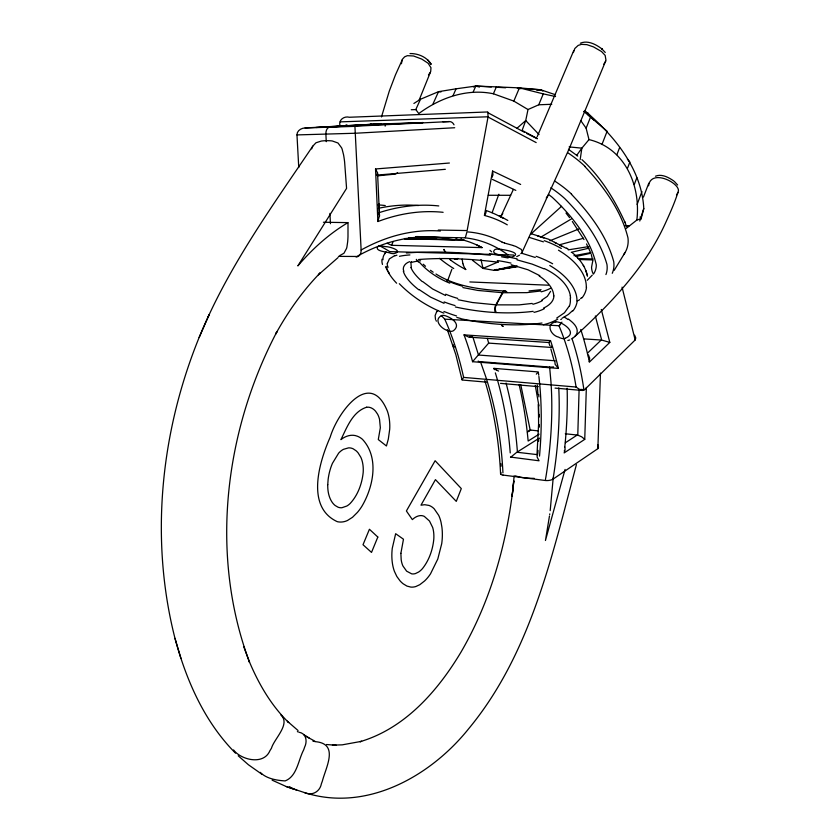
<?xml version="1.0" encoding="UTF-8"?>
<svg xmlns="http://www.w3.org/2000/svg" width="840" height="840" viewBox="0 0 840 840"><rect width="100%" height="100%" fill="white"/><g stroke="black" fill="none" stroke-linecap="round" stroke-linejoin="round"><path stroke-width="1.26" d="M528.224 431.351L530.187 430.059A5.093 4.053 57.7 0 1 530.722 430.08L538.367 430.899M626.094 228.533L636.856 220.048C640.93 185.766 625.097 148.208 588.998 139.597L586.121 128.184L580.818 120.698M462.147 259.172L462.808 263.351M564.911 447.08L565.1 449.788L564.154 452.918L584.745 439.362L581.721 436.832L577.784 435.141L579.096 389.676M584.745 439.362L586.351 387.44M558.768 387.891A272.265 143.084 -74.2 0 1 553.025 479.147L597.86 448.665L600.464 373.096M340.095 126.011C338.069 120.067 344.148 115.784 349.335 117.254L487.368 111.972M443.121 212.31A290.346 193.347 -78.8 0 0 383.093 219.671L377.874 221.529L379.481 215.702L377.57 172.966L375.532 168.966L449.4 163.023M379.481 216.332L378.935 203.7M553.192 478.013L550.19 510.647M639.765 221.025L643.787 208.572C641.75 168.746 613.998 135.366 584.755 110.754M536.991 454.724L538.598 424.053L538.419 404.009M514.143 475.913L512.159 496.209L513.828 480.806C507.665 540.561 491.358 599.97 461.003 652.102C437.703 691.037 404.954 728.448 360.024 741.71L361.641 741.321L342.216 744.849L332.419 745.133L336.168 745.269L326.487 744.524M553.959 295.858C553.749 301.802 548.52 305.823 543.543 308.07M387.387 263.435L389.372 258.909L394.558 255.685M564.428 450.356L564.344 451.112M573.384 52.511L574.823 48.51L578.172 45.402L581.469 44.352L586.919 44.657L593.534 46.914L601.545 51.545L605.147 55.377L605.986 60.27L569.058 149.037L522.354 251.738L521.325 249.417L515.97 246.519A19.561 6.311 12.9 0 0 513.23 245.564M549.759 513.891L549.665 514.605M549.465 516.043L545.444 540.498L565.078 469.434M580.167 159.642L581.857 148.166L588.998 139.597M438.291 230.055L467.135 230.57L488.03 117.012L487.882 112.077M545.549 479.126L545.454 479.682M507.297 224.837A287.081 162.183 -75.8 0 0 487.841 216.405L484.407 215.428L492.597 171.055L520.653 184.453M551.775 104.276L538.745 104.79L528.003 109.526L525.725 120.551L522.134 130.379M572.586 338.32L574.78 336.567C610.355 303.923 644.847 268.191 665.196 223.713C670.089 212.951 675.056 202.041 678.457 190.712C678.489 188.685 677.25 186.91 675.864 185.535C669.459 178.49 650.444 171.811 648.575 185.777M576.419 464.636C551.933 556.353 530.681 653.888 468.615 728.805C430.458 776.412 366.334 812.5 304.542 792.603L286.262 786.545L272.149 780.171M643.787 208.572L640.973 219.356L640.07 216.93M381.476 116.939L389.256 91.192L395.451 74.907L402.633 58.989L404.607 56.847L407.337 55.682L413.553 55.986L421.743 59.073L428.148 63.263L430.973 67.736L430.7 71.495L418.971 100.485M385.151 126.147L385.781 123.795L423.034 122.577L331.59 126.819L385.781 123.795M393.173 241.521L391.608 245.249M410.918 262.584L411.306 267.603M550.599 291.344L547.355 296.342L541.769 300.153M492.125 212.667L498.844 194.24M648.784 183.236L643.45 197.064M447.468 281.127L451.889 269.252M637.119 204.456L641.949 191.52M634.263 184.569L636.846 177.691M627.627 167.958L629.885 162.015L627.365 159.075M616.907 154.644L619.584 147.683M347.812 222.737C328.755 234.003 312.218 249.144 297.854 265.902L346.574 188.381L344.62 162.026A80.483 60.154 83.5 0 0 343.57 154.822L342.163 149.278A16.968 12.978 84.5 0 0 341.607 147.84L337.995 143.01L332.22 140.952A60.848 46.651 82.5 0 0 327.169 140.7L325.269 140.732A65.72 50.368 82.3 0 0 321.29 141.067L315.977 142.769L312.753 146.191C271.625 207.029 228.144 267.215 199.983 335.506L199.143 337.449C160.66 431.991 149.646 538.997 174.993 638.379L180.936 658.392M402.139 59.924L401.436 63.746M601.933 144.532L607.142 131.229L583.737 111.405M586.121 128.184L590.478 117.233M573.783 50.526L537.149 136.763M462.126 379.669L463.628 377.401L576.041 387.03L580.482 390.002L583.957 390.191A267.372 165.134 -77.5 0 0 572.282 339.56M538.745 104.79L543.28 93.88L555.555 96.548M528.003 109.526L513.828 101.094L519.435 87.874L540.687 89.764L555.481 94.752M411.264 109.736L415.79 109.578L418.782 113.568C440.013 97.86 466.904 88.2 493.395 93.776L496.377 86.877L519.435 87.874L543.28 93.88M473.214 91.959L475.786 86.079L496.377 86.877M199.143 337.449L209.108 314.8L208.152 316.901M453.075 95.582L456.078 88.809L475.786 86.079L491.369 86.961M432.789 104.423L438.512 91.675L456.078 88.809M415.79 109.578L420.483 99.257L438.512 91.675L440.979 91.948M513.366 189.43L500.703 216.919M569.321 305.959L564.47 312.764L556.658 318.108M678.122 192.402L676.494 194.88M605.672 61.257L603.792 64.187M312.753 146.191L311.808 148.481A16.916 12.894 84.4 0 0 311.693 148.89M554.831 360.906L555.114 364.308L558.39 368.413L472.574 361.704A251.654 155.053 -81.6 0 0 464.037 334.887L550.515 340.599A262.952 149.037 -81.8 0 1 558.39 368.413M430.29 72.45L428.484 74.865M522.322 251.8L521.514 252.714M614.208 270.365L624.855 252.84M411.096 262.227L411.548 261.555M436.685 311.693L435.11 315.588L435.519 319.421M500.598 216.804L502.793 213.539M561.908 322.171L559.818 324.986M546.263 197.978L548.53 194.796M576.555 155.589L581.857 148.166L569.142 146.895M389.613 251.612L513.681 255.014M389.624 251.591L389.634 251.57A250.982 153.647 -88.2 0 0 380.173 246.12M385.024 253.071L386.064 251.811M472.574 361.704L478.275 355.016L554.925 360.749M559.209 325.752L444.759 319.169L441.231 315.462M559.303 325.637L559.745 325.08M550.484 340.631L549.055 342.3M484.502 215.323L485.94 212.898L485.94 210.924M536.298 374.136L538.335 371.942L493.92 368.372L494.33 369.653M552.027 347.487L488.67 343.108L478.443 354.837L472.983 337.365M510.542 457.37L516.831 452.235L537.264 454.629L537.096 457.023L539.07 460.793L510.521 457.076M574.78 336.567L576.387 334.509A18.354 11.34 28.9 0 0 577.059 332.881C578.277 326.918 572.691 322.256 568.397 319.074M580.566 298.673L581.511 297.675M572.46 310.748L568.449 314.391L562.118 318.234M587.234 280.308L592.231 275.173M580.661 389.372L584.567 389.707L635.166 339.959L635.764 337.964L634.62 335.192M491.841 177.544L492.975 174.878L492.597 171.055M601.293 309.467L609.808 342.394L589.344 362.166L589.649 358.071L588.452 355.026M587.538 353.115L601.22 340.022L584.377 338.93M530.607 234.287L561.561 206.315M516.968 128.299L525.725 120.551L539.038 134.568M578.466 300.584L579.548 299.649M472.269 336.546L468.731 337.092L464.037 334.887M465.308 237.72L466.967 231.861A267.824 151.074 -75.8 0 1 502.772 242.466M338.1 257.544L318.392 274.796L320.271 272.822C302.568 290.955 287.942 311.871 275.688 334.005L276.99 331.58C224.353 431.613 209.486 555.167 249.491 662.141L249.06 660.965C258.478 683.592 271.068 705.337 288.697 722.578L287.332 721.214L298.053 730.527M597.901 448.634L598.5 447.185L597.912 444.854M565.404 442.733L577.216 435.046A5.208 4.221 55.8 0 1 577.784 435.141M413.889 103.467L420.483 99.257M539.396 438.07L517.409 451.92A263.529 166.173 -87.8 0 0 506.079 383.082M539.091 434.175L528.15 441.031A288.981 182.606 -87.8 0 0 519.078 384.457M527.415 432.117L530.722 430.08M541.034 237.017L571.462 218.894M519.466 255.192L516.694 256.662M397.582 172.788L395.356 174.09L377.643 175.822M338.405 256.378L356.864 256.473M357.452 256.147L357.913 255.885A264.191 176.788 -78.7 0 1 440.444 237.562L453.526 239.704L404.407 238.623M377.832 246.572C374.136 251.58 388.091 251.759 390.947 253.365A6.804 1.974 14.8 0 0 394.128 253.607C404.145 250.982 388.931 246.351 385.56 246.656A8.053 1.827 11.9 0 0 378.756 246.131M377.874 124.814L380.247 123.68M376.73 175.014L377.58 173.019M560.742 319.526L561.509 319.158M498.11 261.986L483.011 268.411L472.511 260.305M409.794 261.639C405.699 262.815 401.793 266.889 403.82 271.383M549.896 240.776L578.875 228.931M580.335 43.218C587.969 39.91 596.452 44.657 602.427 49.298L601.514 48.552L605.262 52.468M565.257 338.226C577.248 333.375 565.551 324.408 559.104 322.361A6.752 4.147 30.1 0 0 555.797 321.888M496.524 269.409L494.12 270.365L483.011 268.411L480.995 259.591M473.424 86.972L475.786 86.079L479.493 87.045M441.651 315.588C432.726 319.967 441.956 329.627 448.287 330.687M655.473 176.201C661.742 173.628 668.451 177.345 673.533 180.799M636.856 220.048L639.901 219.061M339.854 255.539L343.969 253.228L346.542 248.43A19.961 15.319 80.9 0 0 346.931 246.897L347.676 241.721A77.627 58.244 81.2 0 0 347.991 236.418L348.002 222.621L323.411 222.254M567.84 340.494L569.667 339.969M559.545 244.766L583.485 238.277M626.325 226.643L628.845 225.96L625.044 225.645M378.368 246.372L379.019 246.225M514.353 265.629L494.12 270.365L517.251 266.711M571.274 252.304L588.987 248.157M576.051 256.526L591.119 253.176M366.639 407.221C352.527 411.684 346.899 427.57 340.925 439.635C345.44 435.96 351.781 433.913 357.399 436.233A38.693 23.614 -82 0 1 362.439 439.31C379.365 457.454 373.485 486.696 361.925 506.237A50.579 31.08 -82 0 1 357.452 512.369L352.517 517.283L347.466 520.495A37.58 22.995 -81.7 0 1 342.332 521.955A38.735 23.699 -81.7 0 1 337.26 521.661C305.267 506.898 319.483 461.401 330.225 437.062C337.439 412.892 369.894 367.962 387.408 411.201A33.128 19.971 -83.4 0 1 389.393 419.79A33.012 19.898 -83.4 0 1 389.707 429.209L388.322 439.1L386.431 445.977L378.284 439.562L380.342 427.76L379.544 419.412A20.8 12.558 -83.4 0 0 377.57 414.141L375.617 411.296A27.027 16.349 -83.3 0 0 374.105 409.752A24.36 14.732 -83.4 0 0 366.639 407.201M410.015 53.56C417.953 53.351 427.014 57.057 430.983 64.207L430.059 62.433M540.519 290.997L526.774 292.645L502.834 292.75A5.523 3.098 -89.1 0 1 506.888 292.026M532.182 303.429L519.078 304.889L496.241 304.857L502.866 292.75L477.907 290.441L462.851 287.564M517.293 266.102L494.12 270.365L516.957 266.406M573.962 255.696L590.709 252.62M533.148 311.356C507.014 314.528 481.058 312.564 455.354 306.968M542.01 323.032C514.972 326.802 487.169 324.345 460.572 318.654M536.907 90.363L540.687 89.764L542.84 91.088M568.207 249.869L588.703 246.603M541.086 289.685L529.053 290.923M555.807 321.909C545.244 323.778 550.904 335.528 558.6 337.124A7.938 5.25 33.8 0 0 565.404 338.425M418.562 259.518C445.053 257.428 471.818 258.93 498.162 262.206M406.392 252.987C434.364 250.908 462.546 252.494 490.434 255.213M376.961 175.109L445.337 169.312M298.756 167.517L296.971 134.915C296.835 130.694 301.308 128.037 305.109 127.953L380.961 123.805L315.882 127.502M454.703 127.743L355.645 133.234L296.971 134.915M534.303 478.38L528.003 478.212A49.686 16.779 -5.2 0 1 524.391 477.824L523.551 477.719A46.043 15.572 -5.2 0 1 519.298 477.057L515.267 475.829M354.133 126.273L449.306 121.569A6.363 5.145 87.5 0 1 454.01 124.814M305.109 127.953L354.795 126.367M340.263 121.863L488.072 116.781M442.858 121.779L449.306 121.569M488.313 195.269L510.626 195.3M415.601 236.796L465.034 237.846A261.135 147.913 -75.6 0 1 508.001 254.929M408.776 237.825L435.719 238.403L431.403 237.689A261.198 170.436 -79.5 0 0 416.472 236.544M404.765 238.518L462.242 239.789A262.952 149.037 -81.8 0 1 482.076 247.611L391.556 245.311A251.654 155.053 -81.6 0 0 387.072 243.233M404.901 238.822L464.405 240.146M577.71 258.521L593.176 258.983M580.041 259.55L592.62 259.928M469.833 281.946L548.425 285.201M497.858 87.329L505.638 87.77M517.325 88.431L521.22 88.652M527.709 89.019L540.687 89.764M469.392 337.187L548.835 342.51L549.812 345.597M504.567 291.007C480.974 289.685 456.425 286.829 435.96 273.998M486.507 382.147L462.094 380.006L455.826 354.627L447.332 329.711M500.556 383.366L538.377 386.663M555.051 388.101L582.74 390.495M435.719 238.403L432.495 237.689M565.288 433.766L577.216 435.046M503.034 475.072L545.317 480.501A5.659 1.974 -5.1 0 0 552.951 479.136M501.186 249.407C503.769 249.627 523.268 252.809 512.211 256.925A7.182 2.205 13.4 0 1 509.114 256.988C506.741 255.717 488.744 254.825 494.959 249.522A8.495 2.069 10.5 0 1 501.113 249.302M501.438 256.778L508.127 257.954M482.076 247.611L476.868 244.934M511.14 264.716L528.056 269.798L539.816 275.667M517.02 259.854L532.119 264.096L543.879 268.79M304.542 792.603C312.007 796.183 319.998 791.711 321.416 783.668A76.996 58.621 -71.5 0 0 322.381 781.011C326.046 766.909 339.423 743.369 314.811 741.615M312.931 741.132L313.887 741.374M504.494 243.065L513.293 245.522M530.733 233.583L548.573 239.222L566.611 248.514M458.042 299.733L472.406 302.516L496.209 304.857A5.544 3.129 -88.8 0 0 496.219 312.554M521.724 253.25L535.28 257.471M529.41 237.447L543.428 241.847M537.18 138.695L526.754 133.508M537.274 235.788L543.952 238.004M297.392 731.619L298.326 731.945M286.262 786.545L293.612 789.149M297.056 790.367L290.798 787.542M493.395 93.776L513.828 101.094M444.087 303.314L430.594 297.139L419.213 289.653M299.24 732.28C306.453 733.603 307.451 741.594 304.574 747.243A78.487 57.971 -57.9 0 1 303.66 749.91C298.221 760.085 297.129 776.307 285.117 780.917C276.57 780.402 266.416 778.712 260.243 772.359M584.22 111.647L587.864 113.117L593.744 119.963M443.856 313.142C427.235 306.464 411.8 296.604 399.326 283.7M449.778 283.154C438.386 278.576 427.822 271.698 419.643 262.479M445.589 295.512L432.6 288.971L422.594 281.516M446.859 280.592L448.035 281.127M609.808 342.394L601.671 340.064L595.361 315.987M346.101 124.751L348.453 125.822M492.398 179.393L515.823 190.386M370.43 123.816L372.792 124.919M554.463 242.351L556.426 243.327M499.254 215.702L507.822 220.447M488.03 117.012L536.183 142.59M488.156 112.844L524.486 132.29M523.089 130.914L537.422 138.621M305.707 736.176L314.916 741.195M496.23 369.989L493.92 368.372M280.969 715.134C290.829 724.028 274.082 738.906 271.478 748.167A80.483 56.07 -46 0 1 269.955 750.624C263.708 765.587 241.059 759.938 233.562 749.942M560.217 245.375L562.023 246.435M378.42 213.434L379.418 215.061M303.566 734.506L309.183 738.066M261.88 774.239L248.451 764.778L238.214 755.8M568.428 149.299L577.731 156.083M430.49 270.291L433.167 272.192M290.388 787.259L289.601 786.629M449.788 259.445L450.912 260.295M439.541 258.353L440.401 259.067A71.904 34.787 22.5 0 0 453.747 268.527M491.683 251.853L489.972 250.32M423.255 264.222L425.513 266.28M572.271 252.703C579.222 258.552 585.291 266.123 587.181 275.195M674.236 181.303L677.618 185.01M581.942 159.642C600.779 176.999 614.502 199.374 625.065 222.516M571.4 194.25C589.68 213.266 606.743 235.767 613.704 261.545A78.708 39.176 21.7 0 1 612.255 273.294M584.787 166.435C603.75 186.638 621.285 210.662 627.974 237.899A81.448 41.874 21.5 0 1 623.574 254.72M576.041 387.03L576.093 387.082A260.663 161.889 -77.4 0 0 559.062 325.952M461.622 239.631L461.171 238.508M235.557 753.186C204.466 721.99 186.322 680.369 174.993 638.379M427.928 59.997L430.983 64.207M565.992 213.055L569.562 217.644M572.324 221.519L584 239.568M388.07 271.446L389.456 273.525M583.264 265.335L583.842 266.207M436.38 321.163L435.95 320.397M387.681 270.795L385.487 266.784M586.499 243.947L590.331 251.927M243.716 646.632L249.491 662.141M624.708 221.582L626.083 225.278M354.942 126.63L361.127 250.005A7.003 5.439 80.5 0 1 356.055 256.988M495.348 372.887L495.548 373.527A256.82 162.677 -88 0 1 510.206 452.644L510.237 452.939M484.817 380.594C494.099 410.802 499.128 442.26 500.567 473.823M551.082 346.059L551.439 347.245M388.028 267.477L387.576 265.786M550.841 348.957L553.801 359.625M487.326 338.373L488.67 343.108M587.486 276.266L585.942 270.701M587.864 113.117L588.546 115.615M622.051 287.133L635.166 339.959M591.266 254.52L592.106 257.922M588.577 358.544L588.777 359.447M589.029 360.654L589.218 361.568M520.737 384.615L530.187 430.059M535.269 385.466L538.913 405.899M538.419 372.582L538.534 373.558M538.619 374.199L538.745 375.175M538.892 376.467L538.965 377.118A262.007 143 -75.9 0 1 539.511 456.099M537.232 385.004L537.957 394.674M326.267 141.666L325.889 134.085A6.678 4.137 87.4 0 1 329.69 127.166M329.921 213.392L330.445 223.703M375.532 168.966L377.874 221.529M538.429 404.492L538.65 414.414M444.759 319.169A251.003 140.144 -85.9 0 1 463.628 377.412M455.459 347.109A5.292 2.562 -18 0 1 453.191 344.642M580.755 329.48A286.566 177.24 -77.5 0 1 588.315 357.346M538.734 394.464A267.603 147.126 -76 0 1 538.871 396.942M539.364 414.477A267.603 147.126 -76 0 1 539.364 417.007M539.291 424.641A267.603 147.126 -76 0 1 539.238 427.203M538.787 438.764A267.603 147.126 -76 0 1 538.639 441.346M538.01 450.408A267.603 147.126 -76 0 1 537.684 454.304M503.013 475.094A5.544 1.901 -5.8 0 1 501.123 472.836M553.539 366.891A5.45 1.512 -5.4 0 1 549.612 367.08M480.228 361.798A5.261 1.522 -6.9 0 1 478.191 361.043M545.685 478.306A265.461 139.902 -74.1 0 0 550.988 382.242L549.633 367.059L480.459 361.683L485.741 376.709A257.355 166.866 89.9 0 1 502.94 472.857M500.913 463.701A262.7 170.814 -89.9 0 1 501.081 466.231M498.593 371.06A6.731 4.546 34 0 1 496.398 369.894M567.137 388.227A291.795 153.647 -74.2 0 1 564.774 446.975M448.287 330.855A7.529 4.725 37.4 0 0 453.82 330.404C461.717 323.873 450.23 316.89 444.402 315.494A6.405 3.748 33.1 0 0 441.661 315.588M436.779 311.745A23.51 14.354 21.4 0 1 437.945 310.422M572.575 338.3A19.194 12.369 48 0 1 571.421 338.835M564.228 317.058A24.643 11.981 33.8 0 1 567.998 319.515M502.183 242.34A20.517 1.522 14.1 0 1 504.452 242.886M521.724 252.809A26.513 7.886 23.3 0 1 520.758 253.701M503.181 326.256A5.502 3.087 -88.8 0 1 501.26 324.419A5.502 2.783 -84 0 0 502.877 326.245M557.75 319.137A91.823 56.952 31.6 0 1 543.323 324.755M570.255 298.074A54.096 30.23 15.9 0 1 569.468 306.002M570.255 295.796A55.839 31.405 11.6 0 1 570.57 298.127M544.226 268.517A55.724 31.542 10 0 1 570.36 295.796M507.948 256.956A85.145 32.602 14.4 0 1 517.115 258.888M489.416 253.869A92.746 30.093 13.8 0 1 500.829 255.423M444.171 249.48A5.891 3.098 -87.3 0 0 445.746 252.231A5.891 3.539 -89.5 0 1 443.867 249.47M399.483 256.305A88.484 25.767 14.9 0 1 409.899 254.929M394.916 255.853A83.958 27.027 18.1 0 1 396.931 255.171M387.397 265.713A51.482 17.567 28 0 1 387.282 263.392M396.617 283.217A54.002 17.588 31 0 1 386.421 266.69M456.561 315.945A91.119 50.788 32.1 0 1 443.94 311.462M460.53 318.433A92.936 55.713 33.7 0 1 456.813 317.415M566.654 248.073A62.706 36.887 8 0 1 568.292 249.27M577.196 300.962A62.328 34.555 19.8 0 1 572.901 310.968M549.791 265.493A63.756 35.081 15.7 0 1 576.954 300.919M536.109 256.305A62.391 31.458 13.9 0 1 552.647 263.771M586.509 287.417A64.46 36.225 19.9 0 1 581.984 297.906M558.474 250.204A66.045 36.824 15.7 0 1 586.288 287.385M544.268 240.671A64.523 33.117 13.9 0 1 561.33 248.472M382.977 259.738A60.176 21.725 24.3 0 1 385.329 253.228M382.473 264.422A61.52 21.683 28 0 1 382.032 259.203M457.894 258.405A5.827 3.056 -87 0 1 455.038 258.752M542.325 300.647A66.623 39.974 29.5 0 1 532.854 304.248M544.278 308.711A73.143 42.452 28.6 0 1 533.999 312.365M539.186 275.982A40.971 22.061 14.9 0 1 553.718 295.817M497.343 260.568A71.453 28.182 16.3 0 1 511.004 263.109M457.076 258.657A5.827 3.455 -89.5 0 1 454.167 258.72M411.421 262.458A69.93 23.604 17 0 1 420.588 260.81M418.73 289.758A39.627 14.27 29.5 0 1 403.347 271.194M455.049 305.56A71.652 37.474 29.2 0 1 444.129 301.928M495.369 312.512A5.544 2.825 -84.6 0 1 495.842 304.836L502.435 292.73A5.523 2.793 -84.8 0 1 506.121 291.994M422.163 281.536A35.952 12.085 31.7 0 1 410.918 267.425M457.758 298.41A65.279 35.165 30.5 0 1 445.694 294.2M550.442 288.341A69.825 42.368 29.3 0 1 541.191 291.816M418.656 262.29A38.157 13.356 31.3 0 1 416.294 259.34M462.578 286.23A68.376 37.317 30.5 0 1 449.904 281.841M372.068 125.349A6.143 4.799 86.2 0 1 374.923 124.016M378.399 208.331A292.362 191.447 -79.5 0 1 418.478 205.538M378.084 204.939A289.149 152.439 -83.5 0 1 385.266 205.559M361.127 250.005A271.12 180.338 -78.8 0 1 440.37 231.021M456.907 238.109A6.122 4.998 81.8 0 1 453.526 239.778M432.558 237.384A7.781 7.665 74.7 0 1 430.531 236.649M378.767 212.772A295.754 197.159 -78.8 0 1 438.774 205.936M485.678 210.378A292.793 166.331 -75.9 0 1 503.286 218.358M592.925 260.106A54.201 26.933 21 0 1 592.452 262.458L591.57 267.173A13.136 7.445 -75.7 0 0 591.707 269.084A15.015 8.568 -75.3 0 0 593.428 274.113A60.9 30.104 21.4 0 0 596.295 264.915C590.321 238.518 571.746 215.586 552.3 197.369A62.748 32.014 22.3 0 0 548.541 194.502M605.924 274.565A73.269 36.225 21.4 0 0 606.921 264.285C599.666 239.085 582.918 216.972 564.69 198.492A75.789 38.651 22.3 0 0 550.809 187.792M554.883 181.157A82.005 41.99 22.2 0 1 571.641 194.197M568.019 152.922A84.798 44.909 22.2 0 1 585.008 166.383M465.728 269.567A14.101 6.363 81.4 0 1 463.365 265.125M465.749 269.504A59.441 28.728 22.5 0 1 450.901 260.305M463.386 265.104A12.506 5.691 81.5 0 1 462.788 263.361M327.747 484.617L327.747 486.591A25.589 15.666 -81.7 0 0 328.808 494.697A26.303 16.107 -81.7 0 0 335.139 505.502L338.048 507.192A22.638 13.86 -81.6 0 0 341.891 507.728L346.805 506.037A26.46 16.212 -81.7 0 0 350.102 503.538C357.851 495.233 361.967 483.872 363.163 472.7A24.969 15.257 -82 0 0 363.248 468.752A25.672 15.697 -82 0 0 362.954 464.951L362.764 463.754A23.341 14.249 -82 0 0 360.854 457.317L358.155 452.939A32.876 20.129 -81.8 0 0 356.087 450.776L353.189 448.822A25.179 15.393 -82 0 0 348.516 447.878L343.455 449.337A25.946 15.866 -82 0 0 338.625 453.169L332.441 463.323A37.569 22.858 -81.8 0 0 328.135 479.419L327.747 484.617M400.88 553.329L401.184 559.755A21.819 12.39 -80.4 0 0 402.917 565.95L406.623 571.158L411.684 573.846A23.782 13.482 -80.5 0 0 415.485 573.552L418.645 572.009A27.237 15.446 -80.6 0 0 422.499 568.575C429.104 560.27 432.768 549.749 433.786 539.249A23.909 13.524 -80.7 0 0 433.724 533.033A22.575 12.758 -80.8 0 0 432.663 527.468L429.492 521.031L424.316 516.401A23.699 13.429 -80.8 0 0 419.979 515.644A27.615 15.635 -80.7 0 0 412.356 519.603L406.392 510.972L435.12 460.73L461.307 488.586L456.278 501.386L435.445 479.63L420.977 505.187L424.746 504.714L429.009 505.428A35.837 20.244 -80.8 0 1 434.196 508.82L438.659 515.288A34.304 19.362 -80.8 0 1 441.042 522.27L441.903 527.163A41.234 23.341 -80.7 0 1 442.323 532.549L442.355 534.387A37.38 21.126 -80.7 0 1 441.714 543.7L437.808 558.989L430.511 573.856A44.426 25.211 -80.6 0 1 424.62 580.944L419.8 584.692L415.842 586.52A36.54 20.696 -80.5 0 1 410.687 587.066L406.896 586.058L403.179 583.8A55.388 31.343 -80.9 0 1 400.06 580.871L396.837 576.481L394.401 571.326A35.522 20.192 -80.5 0 1 392.249 562.128A37.023 21.032 -80.5 0 1 391.944 558.747A35.291 20.066 -80.5 0 1 392.269 548.3L395.651 533.705L403.473 539.217L400.88 553.329M377.822 537.043L371.511 552.416L363.017 544.73L369.421 529.263L377.822 537.043"/></g></svg>
